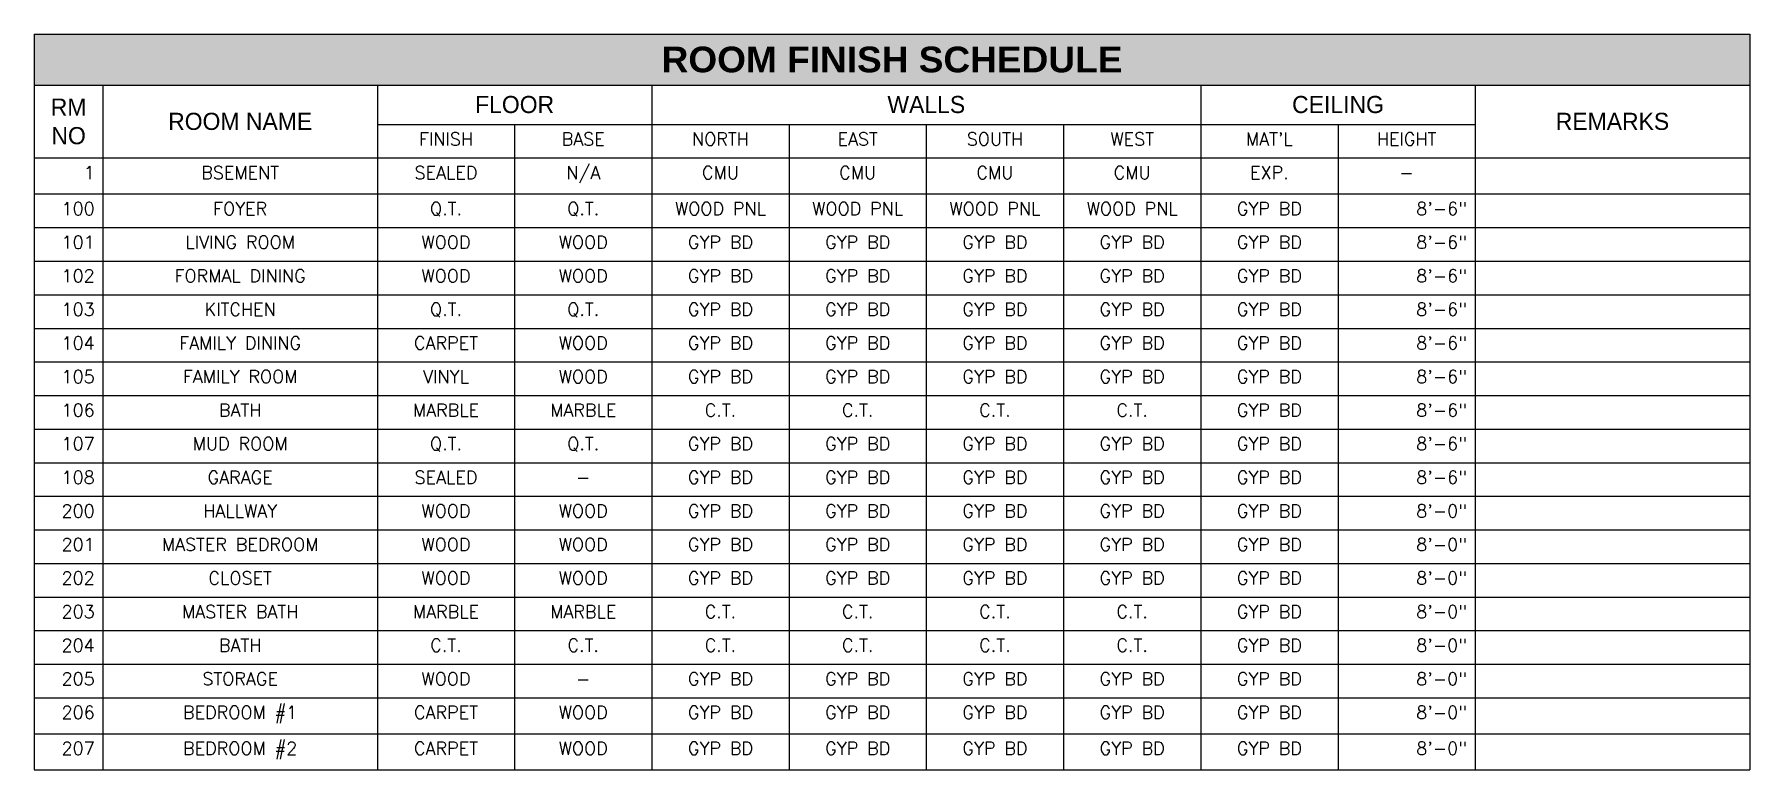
# Model space of a CAD drawing. Header units: inches. Extents: x 0 to 12.5, y 0 to 5.4.
import ezdxf

# ---------------------------------------------------------------- set-up
doc = ezdxf.new("R2010")
doc.units = ezdxf.units.IN
doc.header["$MEASUREMENT"] = 0
doc.styles.add('bold', font='ariblk.ttf', dxfattribs={"width": 0.9})
doc.styles.add('Roman', font='romans')

# ---------------------------------------------------------------- blocks, each defined once
blk = doc.blocks.new('*T3')
at = {"color": 0, "linetype": 'ByBlock', "lineweight": -2, "transparency": 16777216}
for p, q in [((0, 0), (12.5, 0)), ((0, 0), (0, -5.365)), ((12.5, 0), (12.5, -5.365)), ((0, -0.37), (12.5, -0.37)), ((0.5, -0.37), (0.5, -5.365)), ((2.5, -0.37), (2.5, -5.365)), ((4.5, -0.37), (4.5, -5.365)), ((8.5, -0.37), (8.5, -5.365)), ((10.5, -0.37), (10.5, -5.365)), ((2.5, -0.657), (10.5, -0.657)), ((3.5, -0.657), (3.5, -5.365)), ((5.5, -0.657), (5.5, -5.365)), ((6.5, -0.657), (6.5, -5.365)), ((7.5, -0.657), (7.5, -5.365)), ((9.5, -0.657), (9.5, -5.365)), ((0, -0.902), (12.5, -0.902)), ((0, -1.165), (12.5, -1.165)), ((0, -1.41), (12.5, -1.41)), ((0, -1.655), (12.5, -1.655)), ((0, -1.9), (12.5, -1.9)), ((0, -2.145), (12.5, -2.145)), ((0, -2.39), (12.5, -2.39)), ((0, -2.635), (12.5, -2.635)), ((0, -2.88), (12.5, -2.88)), ((0, -3.125), (12.5, -3.125)), ((0, -3.37), (12.5, -3.37)), ((0, -3.615), (12.5, -3.615)), ((0, -3.86), (12.5, -3.86)), ((0, -4.105), (12.5, -4.105)), ((0, -4.35), (12.5, -4.35)), ((0, -4.595), (12.5, -4.595)), ((0, -4.84), (12.5, -4.84)), ((0, -5.102), (12.5, -5.102)), ((0, -5.365), (12.5, -5.365))]:
    blk.add_line(p, q, dxfattribs=at)
at = {"color": 255, "transparency": 16777216}
blk.add_solid([(0, 0), (0, -0.37), (12.5, 0), (12.5, -0.37)], dxfattribs=at)
at = {"color": 250, "transparency": 16777216, "insert": (6.25, -0.185), "char_height": 0.1875, "width": 12.38, "attachment_point": 5, "style": 'bold'}
blk.add_mtext('ROOM FINISH SCHEDULE', dxfattribs=at)
at = {"color": 0, "transparency": 16777216, "char_height": 0.125, "attachment_point": 5}
for s, insert, width in [('RM NO', (0.25, -0.636), 0.38), ('FLOOR', (3.5, -0.513), 1.88), ('WALLS', (6.5, -0.513), 3.88), ('CEILING', (9.5, -0.513), 1.88), ('ROOM NAME', (1.5, -0.636), 1.88), ('REMARKS', (11.5, -0.636), 1.88)]:
    blk.add_mtext(s, dxfattribs=dict(at, insert=insert, width=width))
at = {"color": 0, "transparency": 16777216, "style": 'Roman'}
for s, insert, char_height, width, attachment_point in [('FINISH', (3, -0.717), 0.0938, 0.88, 2), ('BASE', (4, -0.717), 0.0938, 0.88, 2), ('NORTH', (5, -0.717), 0.0938, 0.88, 2), ('EAST', (6, -0.717), 0.0938, 0.88, 2), ('SOUTH', (7, -0.717), 0.0938, 0.88, 2), ('WEST', (8, -0.717), 0.0938, 0.88, 2), ("MAT'L", (9, -0.717), 0.0938, 0.88, 2), ('HEIGHT', (10, -0.717), 0.0938, 0.88, 2), ('1', (0.44, -0.962), 0.0938, 0.38, 3), ('BSEMENT', (1.5, -0.962), 0.0938, 1.88, 2), ('SEALED', (3, -0.962), 0.0938, 0.88, 2), ('N/A', (4, -0.962), 0.0938, 0.88, 2), ('CMU', (5, -0.962), 0.0938, 0.88, 2), ('CMU', (6, -0.962), 0.0938, 0.88, 2), ('CMU', (7, -0.962), 0.0938, 0.88, 2), ('CMU', (8, -0.962), 0.0938, 0.88, 2), ('EXP.', (9, -0.962), 0.0938, 0.88, 2), ('-', (10, -0.962), 0.0938, 0.88, 2), ('100', (0.44, -1.225), 0.0938, 0.38, 3), ('FOYER', (1.5, -1.225), 0.0938, 1.88, 2), ('Q.T.', (3, -1.225), 0.0938, 0.88, 2), ('Q.T.', (4, -1.225), 0.0938, 0.88, 2), ('WOOD PNL', (5, -1.225), 0.0938, 0.88, 2), ('WOOD PNL', (6, -1.225), 0.0938, 0.88, 2), ('WOOD PNL', (7, -1.225), 0.0938, 0.88, 2), ('WOOD PNL', (8, -1.225), 0.0938, 0.88, 2), ('GYP BD', (9, -1.225), 0.0938, 0.88, 2), ('8\'-6"', (10.44, -1.225), 0.0938, 0.88, 3), ('101', (0.44, -1.47), 0.0938, 0.38, 3), ('LIVING ROOM', (1.5, -1.47), 0.09375, 1.88, 2), ('WOOD', (3, -1.47), 0.0938, 0.88, 2), ('WOOD', (4, -1.47), 0.0938, 0.88, 2), ('GYP BD', (5, -1.47), 0.0938, 0.88, 2), ('GYP BD', (6, -1.47), 0.0938, 0.88, 2), ('GYP BD', (7, -1.47), 0.0938, 0.88, 2), ('GYP BD', (8, -1.47), 0.0938, 0.88, 2), ('GYP BD', (9, -1.47), 0.0938, 0.88, 2), ('8\'-6"', (10.44, -1.47), 0.0938, 0.88, 3), ('102', (0.44, -1.715), 0.0938, 0.38, 3), ('FORMAL DINING', (1.5, -1.715), 0.09375, 1.88, 2), ('WOOD', (3, -1.715), 0.0938, 0.88, 2), ('WOOD', (4, -1.715), 0.0938, 0.88, 2), ('GYP BD', (5, -1.715), 0.0938, 0.88, 2), ('GYP BD', (6, -1.715), 0.0938, 0.88, 2), ('GYP BD', (7, -1.715), 0.0938, 0.88, 2), ('GYP BD', (8, -1.715), 0.0938, 0.88, 2), ('GYP BD', (9, -1.715), 0.0938, 0.88, 2), ('8\'-6"', (10.44, -1.715), 0.0938, 0.88, 3), ('103', (0.44, -1.96), 0.0938, 0.38, 3), ('KITCHEN', (1.5, -1.96), 0.0938, 1.88, 2), ('Q.T.', (3, -1.96), 0.0938, 0.88, 2), ('Q.T.', (4, -1.96), 0.0938, 0.88, 2), ('GYP BD', (5, -1.96), 0.0938, 0.88, 2), ('GYP BD', (6, -1.96), 0.0938, 0.88, 2), ('GYP BD', (7, -1.96), 0.0938, 0.88, 2), ('GYP BD', (8, -1.96), 0.0938, 0.88, 2), ('GYP BD', (9, -1.96), 0.0938, 0.88, 2), ('8\'-6"', (10.44, -1.96), 0.0938, 0.88, 3), ('104', (0.44, -2.205), 0.0938, 0.38, 3), ('FAMILY DINING', (1.5, -2.205), 0.09375, 1.88, 2), ('CARPET', (3, -2.205), 0.0938, 0.88, 2), ('WOOD', (4, -2.205), 0.0938, 0.88, 2), ('GYP BD', (5, -2.205), 0.0938, 0.88, 2), ('GYP BD', (6, -2.205), 0.0938, 0.88, 2), ('GYP BD', (7, -2.205), 0.0938, 0.88, 2), ('GYP BD', (8, -2.205), 0.0938, 0.88, 2), ('GYP BD', (9, -2.205), 0.0938, 0.88, 2), ('8\'-6"', (10.44, -2.205), 0.0938, 0.88, 3), ('105', (0.44, -2.45), 0.0938, 0.38, 3), ('FAMILY ROOM', (1.5, -2.45), 0.09375, 1.88, 2), ('VINYL', (3, -2.45), 0.0938, 0.88, 2), ('WOOD', (4, -2.45), 0.0938, 0.88, 2), ('GYP BD', (5, -2.45), 0.0938, 0.88, 2), ('GYP BD', (6, -2.45), 0.0938, 0.88, 2), ('GYP BD', (7, -2.45), 0.0938, 0.88, 2), ('GYP BD', (8, -2.45), 0.0938, 0.88, 2), ('GYP BD', (9, -2.45), 0.0938, 0.88, 2), ('8\'-6"', (10.44, -2.45), 0.0938, 0.88, 3), ('106', (0.44, -2.695), 0.0938, 0.38, 3), ('BATH', (1.5, -2.695), 0.0938, 1.88, 2), ('MARBLE', (3, -2.695), 0.0938, 0.88, 2), ('MARBLE', (4, -2.695), 0.0938, 0.88, 2), ('C.T.', (5, -2.695), 0.0938, 0.88, 2), ('C.T.', (6, -2.695), 0.0938, 0.88, 2), ('C.T.', (7, -2.695), 0.0938, 0.88, 2), ('C.T.', (8, -2.695), 0.0938, 0.88, 2), ('GYP BD', (9, -2.695), 0.0938, 0.88, 2), ('8\'-6"', (10.44, -2.695), 0.0938, 0.88, 3), ('107', (0.44, -2.94), 0.0938, 0.38, 3), ('MUD ROOM', (1.5, -2.94), 0.0938, 1.88, 2), ('Q.T.', (3, -2.94), 0.0938, 0.88, 2), ('Q.T.', (4, -2.94), 0.0938, 0.88, 2), ('GYP BD', (5, -2.94), 0.0938, 0.88, 2), ('GYP BD', (6, -2.94), 0.0938, 0.88, 2), ('GYP BD', (7, -2.94), 0.0938, 0.88, 2), ('GYP BD', (8, -2.94), 0.0938, 0.88, 2), ('GYP BD', (9, -2.94), 0.0938, 0.88, 2), ('8\'-6"', (10.44, -2.94), 0.0938, 0.88, 3), ('108', (0.44, -3.185), 0.0938, 0.38, 3), ('GARAGE', (1.5, -3.185), 0.0938, 1.88, 2), ('SEALED', (3, -3.185), 0.0938, 0.88, 2), ('-', (4, -3.185), 0.0938, 0.88, 2), ('GYP BD', (5, -3.185), 0.0938, 0.88, 2), ('GYP BD', (6, -3.185), 0.0938, 0.88, 2), ('GYP BD', (7, -3.185), 0.0938, 0.88, 2), ('GYP BD', (8, -3.185), 0.0938, 0.88, 2), ('GYP BD', (9, -3.185), 0.0938, 0.88, 2), ('8\'-6"', (10.44, -3.185), 0.0938, 0.88, 3), ('200', (0.44, -3.43), 0.0938, 0.38, 3), ('HALLWAY', (1.5, -3.43), 0.0938, 1.88, 2), ('WOOD', (3, -3.43), 0.0938, 0.88, 2), ('WOOD', (4, -3.43), 0.0938, 0.88, 2), ('GYP BD', (5, -3.43), 0.0938, 0.88, 2), ('GYP BD', (6, -3.43), 0.0938, 0.88, 2), ('GYP BD', (7, -3.43), 0.0938, 0.88, 2), ('GYP BD', (8, -3.43), 0.0938, 0.88, 2), ('GYP BD', (9, -3.43), 0.0938, 0.88, 2), ('8\'-0"', (10.44, -3.43), 0.0938, 0.88, 3), ('201', (0.44, -3.675), 0.0938, 0.38, 3), ('MASTER BEDROOM', (1.5, -3.675), 0.09375, 1.88, 2), ('WOOD', (3, -3.675), 0.0938, 0.88, 2), ('WOOD', (4, -3.675), 0.0938, 0.88, 2), ('GYP BD', (5, -3.675), 0.0938, 0.88, 2), ('GYP BD', (6, -3.675), 0.0938, 0.88, 2), ('GYP BD', (7, -3.675), 0.0938, 0.88, 2), ('GYP BD', (8, -3.675), 0.0938, 0.88, 2), ('GYP BD', (9, -3.675), 0.0938, 0.88, 2), ('8\'-0"', (10.44, -3.675), 0.0938, 0.88, 3), ('202', (0.44, -3.92), 0.0938, 0.38, 3), ('CLOSET', (1.5, -3.92), 0.0938, 1.88, 2), ('WOOD', (3, -3.92), 0.0938, 0.88, 2), ('WOOD', (4, -3.92), 0.0938, 0.88, 2), ('GYP BD', (5, -3.92), 0.0938, 0.88, 2), ('GYP BD', (6, -3.92), 0.0938, 0.88, 2), ('GYP BD', (7, -3.92), 0.0938, 0.88, 2), ('GYP BD', (8, -3.92), 0.0938, 0.88, 2), ('GYP BD', (9, -3.92), 0.0938, 0.88, 2), ('8\'-0"', (10.44, -3.92), 0.0938, 0.88, 3), ('203', (0.44, -4.165), 0.0938, 0.38, 3), ('MASTER BATH', (1.5, -4.165), 0.09375, 1.88, 2), ('MARBLE', (3, -4.165), 0.0938, 0.88, 2), ('MARBLE', (4, -4.165), 0.0938, 0.88, 2), ('C.T.', (5, -4.165), 0.0938, 0.88, 2), ('C.T.', (6, -4.165), 0.0938, 0.88, 2), ('C.T.', (7, -4.165), 0.0938, 0.88, 2), ('C.T.', (8, -4.165), 0.0938, 0.88, 2), ('GYP BD', (9, -4.165), 0.0938, 0.88, 2), ('8\'-0"', (10.44, -4.165), 0.0938, 0.88, 3), ('204', (0.44, -4.41), 0.0938, 0.38, 3), ('BATH', (1.5, -4.41), 0.0938, 1.88, 2), ('C.T.', (3, -4.41), 0.0938, 0.88, 2), ('C.T.', (4, -4.41), 0.0938, 0.88, 2), ('C.T.', (5, -4.41), 0.0938, 0.88, 2), ('C.T.', (6, -4.41), 0.0938, 0.88, 2), ('C.T.', (7, -4.41), 0.0938, 0.88, 2), ('C.T.', (8, -4.41), 0.0938, 0.88, 2), ('GYP BD', (9, -4.41), 0.0938, 0.88, 2), ('8\'-0"', (10.44, -4.41), 0.0938, 0.88, 3), ('205', (0.44, -4.655), 0.0938, 0.38, 3), ('STORAGE', (1.5, -4.655), 0.0938, 1.88, 2), ('WOOD', (3, -4.655), 0.0938, 0.88, 2), ('-', (4, -4.655), 0.0938, 0.88, 2), ('GYP BD', (5, -4.655), 0.0938, 0.88, 2), ('GYP BD', (6, -4.655), 0.0938, 0.88, 2), ('GYP BD', (7, -4.655), 0.0938, 0.88, 2), ('GYP BD', (8, -4.655), 0.0938, 0.88, 2), ('GYP BD', (9, -4.655), 0.0938, 0.88, 2), ('8\'-0"', (10.44, -4.655), 0.0938, 0.88, 3), ('206', (0.44, -4.9), 0.0938, 0.38, 3), ('BEDROOM #1', (1.5, -4.9), 0.0938, 1.88, 2), ('CARPET', (3, -4.9), 0.0938, 0.88, 2), ('WOOD', (4, -4.9), 0.0938, 0.88, 2), ('GYP BD', (5, -4.9), 0.0938, 0.88, 2), ('GYP BD', (6, -4.9), 0.0938, 0.88, 2), ('GYP BD', (7, -4.9), 0.0938, 0.88, 2), ('GYP BD', (8, -4.9), 0.0938, 0.88, 2), ('GYP BD', (9, -4.9), 0.0938, 0.88, 2), ('8\'-0"', (10.44, -4.9), 0.0938, 0.88, 3), ('207', (0.44, -5.162), 0.0938, 0.38, 3), ('BEDROOM #2', (1.5, -5.162), 0.0938, 1.88, 2), ('CARPET', (3, -5.162), 0.0938, 0.88, 2), ('WOOD', (4, -5.162), 0.0938, 0.88, 2), ('GYP BD', (5, -5.162), 0.0938, 0.88, 2), ('GYP BD', (6, -5.162), 0.0938, 0.88, 2), ('GYP BD', (7, -5.162), 0.0938, 0.88, 2), ('GYP BD', (8, -5.162), 0.0938, 0.88, 2), ('GYP BD', (9, -5.162), 0.0938, 0.88, 2), ('8\'-0"', (10.44, -5.162), 0.0938, 0.88, 3)]:
    blk.add_mtext(s, dxfattribs=dict(at, insert=insert, char_height=char_height, width=width, attachment_point=attachment_point))

msp = doc.modelspace()

# ---------------------------------------------------------------- block references
msp.add_blockref('*T3', (0, 5.365))

doc.saveas('drawing.dxf')
